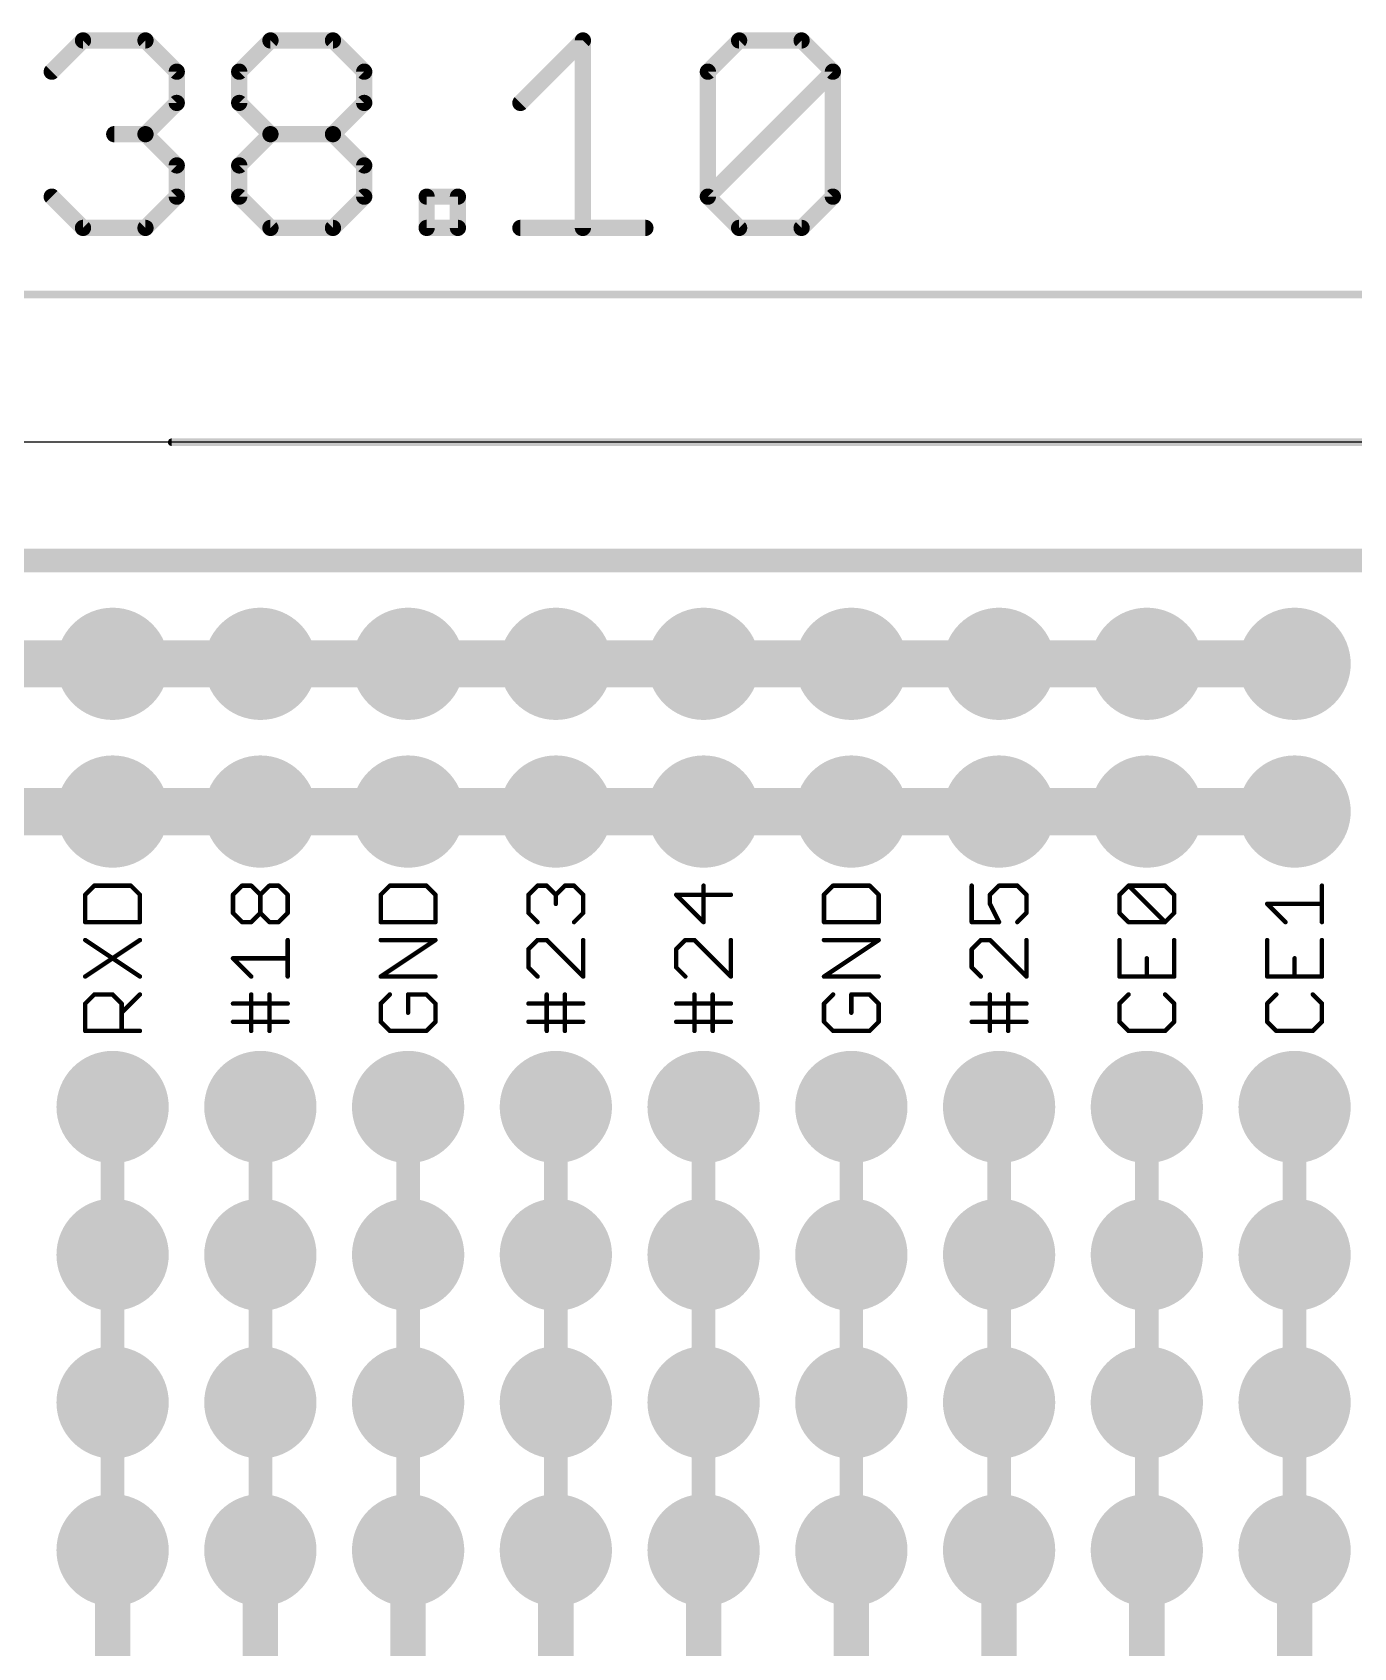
# Model space of a CAD drawing. Extents: x -31.7 to 31, y -33.5 to 32.4.
# Drawn here: x -6.46 to 16.26, y 4.67 to 32.45 of the extents above; entities that cross this region are included whole.
import ezdxf

# ---------------------------------------------------------------- set-up
doc = ezdxf.new("R2010")
doc.units = 0
for name, color, linetype in [('113', 5, 'CONTINUOUS'), ('16', 132, 'CONTINUOUS'), ('18', 110, 'CONTINUOUS'), ('20', 53, 'CONTINUOUS'), ('21', 253, 'CONTINUOUS'), ('51', 253, 'CONTINUOUS')]:
    doc.layers.add(name, color=color, linetype=linetype)

# ---------------------------------------------------------------- blocks, each defined once
blk = doc.blocks.new('ROUNDV')
at = {"const_width": 0.5}
blk.add_lwpolyline([(0, -0.25, 1), (0, 0.25, 1), (0, -0.25)], format="xyb", dxfattribs=at)

msp = doc.modelspace()

# ---------------------------------------------------------------- linework, layer by layer
at = {"layer": '113', "const_width": 0.4064}
msp.add_lwpolyline([(-19.05, 23.368), (18.796, 23.368)], dxfattribs=at)
at = {"layer": '16'}
for points, const_width in [([(-5.08, 21.59), (-7.62, 21.59)], 0.8128), ([(-2.54, 21.59), (-5.08, 21.59)], 0.8128), ([(0, 21.59), (-2.54, 21.59)], 0.8128), ([(2.54, 21.59), (0, 21.59)], 0.8128), ([(5.08, 21.59), (2.54, 21.59)], 0.8128), ([(7.62, 21.59), (5.08, 21.59)], 0.8128), ([(7.62, 21.59), (10.16, 21.59)], 0.8128), ([(12.7, 21.59), (10.16, 21.59)], 0.8128), ([(15.24, 21.59), (12.7, 21.59)], 0.8128), ([(-5.08, 19.05), (-7.62, 19.05)], 0.8128), ([(-2.54, 19.05), (-5.08, 19.05)], 0.8128), ([(0, 19.05), (-2.54, 19.05)], 0.8128), ([(2.54, 19.05), (0, 19.05)], 0.8128), ([(5.08, 19.05), (2.54, 19.05)], 0.8128), ([(7.62, 19.05), (5.08, 19.05)], 0.8128), ([(7.62, 19.05), (10.16, 19.05)], 0.8128), ([(12.7, 19.05), (10.16, 19.05)], 0.8128), ([(15.24, 19.05), (12.7, 19.05)], 0.8128), ([(-5.08, 13.97), (-5.08, 11.43)], 0.4064), ([(-2.54, 13.97), (-2.54, 11.43)], 0.4064), ([(0, 13.97), (0, 11.43)], 0.4064), ([(2.54, 13.97), (2.54, 11.43)], 0.4064), ([(5.08, 13.97), (5.08, 11.43)], 0.4064), ([(7.62, 13.97), (7.62, 11.43)], 0.4064), ([(10.16, 13.97), (10.16, 11.43)], 0.4064), ([(12.7, 13.97), (12.7, 11.43)], 0.4064), ([(15.24, 13.97), (15.24, 11.43)], 0.4064), ([(-5.08, 11.43), (-5.08, 8.89)], 0.4064), ([(-2.54, 11.43), (-2.54, 8.89)], 0.4064), ([(0, 11.43), (0, 8.89)], 0.4064), ([(2.54, 11.43), (2.54, 8.89)], 0.4064), ([(5.08, 11.43), (5.08, 8.89)], 0.4064), ([(7.62, 11.43), (7.62, 8.89)], 0.4064), ([(10.16, 11.43), (10.16, 8.89)], 0.4064), ([(12.7, 11.43), (12.7, 8.89)], 0.4064), ([(15.24, 11.43), (15.24, 8.89)], 0.4064), ([(-5.08, 8.89), (-5.08, 6.35)], 0.4064), ([(-2.54, 8.89), (-2.54, 6.35)], 0.4064), ([(0, 8.89), (0, 6.35)], 0.4064), ([(2.54, 8.89), (2.54, 6.35)], 0.4064), ([(5.08, 8.89), (5.08, 6.35)], 0.4064), ([(7.62, 8.89), (7.62, 6.35)], 0.4064), ([(10.16, 8.89), (10.16, 6.35)], 0.4064), ([(12.7, 8.89), (12.7, 6.35)], 0.4064), ([(15.24, 8.89), (15.24, 6.35)], 0.4064), ([(-5.08, 1.27), (-5.08, 6.35)], 0.6096), ([(-2.54, 1.27), (-2.54, 6.35)], 0.6096), ([(0, 1.27), (0, 6.35)], 0.6096), ([(2.54, 1.27), (2.54, 6.35)], 0.6096), ([(5.08, 1.27), (5.08, 6.35)], 0.6096), ([(7.62, 1.27), (7.62, 6.35)], 0.6096), ([(10.16, 6.35), (10.16, 1.27)], 0.6096), ([(12.7, 1.27), (12.7, 6.35)], 0.6096), ([(15.24, 6.35), (15.24, 1.27)], 0.6096)]:
    msp.add_lwpolyline(points, dxfattribs=dict(at, const_width=const_width))
for points, const_width in [([(-5.08, 21.7932, 1), (-5.08, 21.3868)], 0.4064), ([(-5.08, 21.3868, 1), (-5.08, 21.7932)], 0.4064), ([(-2.54, 21.7932, 1), (-2.54, 21.3868)], 0.4064), ([(-2.54, 21.3868, 1), (-2.54, 21.7932)], 0.4064), ([(0, 21.7932, 1), (0, 21.3868)], 0.4064), ([(0, 21.3868, 1), (0, 21.7932)], 0.4064), ([(2.54, 21.7932, 1), (2.54, 21.3868)], 0.4064), ([(2.54, 21.3868, 1), (2.54, 21.7932)], 0.4064), ([(5.08, 21.7932, 1), (5.08, 21.3868)], 0.4064), ([(5.08, 21.3868, 1), (5.08, 21.7932)], 0.4064), ([(7.62, 21.7932, 1), (7.62, 21.3868)], 0.4064), ([(7.62, 21.3868, 1), (7.62, 21.7932)], 0.4064), ([(10.16, 21.7932, 1), (10.16, 21.3868)], 0.4064), ([(10.16, 21.3868, 1), (10.16, 21.7932)], 0.4064), ([(12.7, 21.7932, 1), (12.7, 21.3868)], 0.4064), ([(12.7, 21.3868, 1), (12.7, 21.7932)], 0.4064), ([(15.24, 21.3868, 1), (15.24, 21.7932)], 0.4064), ([(-5.08, 19.2532, 1), (-5.08, 18.8468)], 0.4064), ([(-5.08, 18.8468, 1), (-5.08, 19.2532)], 0.4064), ([(-2.54, 19.2532, 1), (-2.54, 18.8468)], 0.4064), ([(-2.54, 18.8468, 1), (-2.54, 19.2532)], 0.4064), ([(0, 19.2532, 1), (0, 18.8468)], 0.4064), ([(0, 18.8468, 1), (0, 19.2532)], 0.4064), ([(2.54, 19.2532, 1), (2.54, 18.8468)], 0.4064), ([(2.54, 18.8468, 1), (2.54, 19.2532)], 0.4064), ([(5.08, 19.2532, 1), (5.08, 18.8468)], 0.4064), ([(5.08, 18.8468, 1), (5.08, 19.2532)], 0.4064), ([(7.62, 19.2532, 1), (7.62, 18.8468)], 0.4064), ([(7.62, 18.8468, 1), (7.62, 19.2532)], 0.4064), ([(10.16, 19.2532, 1), (10.16, 18.8468)], 0.4064), ([(10.16, 18.8468, 1), (10.16, 19.2532)], 0.4064), ([(12.7, 19.2532, 1), (12.7, 18.8468)], 0.4064), ([(12.7, 18.8468, 1), (12.7, 19.2532)], 0.4064), ([(15.24, 18.8468, 1), (15.24, 19.2532)], 0.4064), ([(-4.9784, 13.97, 1), (-5.1816, 13.97)], 0.2032), ([(-2.4384, 13.97, 1), (-2.6416, 13.97)], 0.2032), ([(0.1016, 13.97, 1), (-0.1016, 13.97)], 0.2032), ([(2.6416, 13.97, 1), (2.4384, 13.97)], 0.2032), ([(5.1816, 13.97, 1), (4.9784, 13.97)], 0.2032), ([(7.7216, 13.97, 1), (7.5184, 13.97)], 0.2032), ([(10.2616, 13.97, 1), (10.0584, 13.97)], 0.2032), ([(12.8016, 13.97, 1), (12.5984, 13.97)], 0.2032), ([(15.3416, 13.97, 1), (15.1384, 13.97)], 0.2032), ([(-4.9784, 11.43, 1), (-5.1816, 11.43)], 0.2032), ([(-5.1816, 11.43, 1), (-4.9784, 11.43)], 0.2032), ([(-2.4384, 11.43, 1), (-2.6416, 11.43)], 0.2032), ([(-2.6416, 11.43, 1), (-2.4384, 11.43)], 0.2032), ([(0.1016, 11.43, 1), (-0.1016, 11.43)], 0.2032), ([(-0.1016, 11.43, 1), (0.1016, 11.43)], 0.2032), ([(2.6416, 11.43, 1), (2.4384, 11.43)], 0.2032), ([(2.4384, 11.43, 1), (2.6416, 11.43)], 0.2032), ([(5.1816, 11.43, 1), (4.9784, 11.43)], 0.2032), ([(4.9784, 11.43, 1), (5.1816, 11.43)], 0.2032), ([(7.7216, 11.43, 1), (7.5184, 11.43)], 0.2032), ([(7.5184, 11.43, 1), (7.7216, 11.43)], 0.2032), ([(10.2616, 11.43, 1), (10.0584, 11.43)], 0.2032), ([(10.0584, 11.43, 1), (10.2616, 11.43)], 0.2032), ([(12.8016, 11.43, 1), (12.5984, 11.43)], 0.2032), ([(12.5984, 11.43, 1), (12.8016, 11.43)], 0.2032), ([(15.3416, 11.43, 1), (15.1384, 11.43)], 0.2032), ([(15.1384, 11.43, 1), (15.3416, 11.43)], 0.2032), ([(-4.9784, 8.89, 1), (-5.1816, 8.89)], 0.2032), ([(-5.1816, 8.89, 1), (-4.9784, 8.89)], 0.2032), ([(-2.4384, 8.89, 1), (-2.6416, 8.89)], 0.2032), ([(-2.6416, 8.89, 1), (-2.4384, 8.89)], 0.2032), ([(0.1016, 8.89, 1), (-0.1016, 8.89)], 0.2032), ([(-0.1016, 8.89, 1), (0.1016, 8.89)], 0.2032), ([(2.6416, 8.89, 1), (2.4384, 8.89)], 0.2032), ([(2.4384, 8.89, 1), (2.6416, 8.89)], 0.2032), ([(5.1816, 8.89, 1), (4.9784, 8.89)], 0.2032), ([(4.9784, 8.89, 1), (5.1816, 8.89)], 0.2032), ([(7.7216, 8.89, 1), (7.5184, 8.89)], 0.2032), ([(7.5184, 8.89, 1), (7.7216, 8.89)], 0.2032), ([(10.2616, 8.89, 1), (10.0584, 8.89)], 0.2032), ([(10.0584, 8.89, 1), (10.2616, 8.89)], 0.2032), ([(12.8016, 8.89, 1), (12.5984, 8.89)], 0.2032), ([(12.5984, 8.89, 1), (12.8016, 8.89)], 0.2032), ([(15.3416, 8.89, 1), (15.1384, 8.89)], 0.2032), ([(15.1384, 8.89, 1), (15.3416, 8.89)], 0.2032), ([(-4.9276, 6.35, 1), (-5.2324, 6.35)], 0.3048), ([(-5.1816, 6.35, 1), (-4.9784, 6.35)], 0.2032), ([(-2.3876, 6.35, 1), (-2.6924, 6.35)], 0.3048), ([(-2.6416, 6.35, 1), (-2.4384, 6.35)], 0.2032), ([(0.1524, 6.35, 1), (-0.1524, 6.35)], 0.3048), ([(-0.1016, 6.35, 1), (0.1016, 6.35)], 0.2032), ([(2.6924, 6.35, 1), (2.3876, 6.35)], 0.3048), ([(2.4384, 6.35, 1), (2.6416, 6.35)], 0.2032), ([(5.2324, 6.35, 1), (4.9276, 6.35)], 0.3048), ([(4.9784, 6.35, 1), (5.1816, 6.35)], 0.2032), ([(7.7724, 6.35, 1), (7.4676, 6.35)], 0.3048), ([(7.5184, 6.35, 1), (7.7216, 6.35)], 0.2032), ([(10.3124, 6.35, 1), (10.0076, 6.35)], 0.3048), ([(10.0584, 6.35, 1), (10.2616, 6.35)], 0.2032), ([(12.8524, 6.35, 1), (12.5476, 6.35)], 0.3048), ([(12.5984, 6.35, 1), (12.8016, 6.35)], 0.2032), ([(15.3924, 6.35, 1), (15.0876, 6.35)], 0.3048), ([(15.1384, 6.35, 1), (15.3416, 6.35)], 0.2032)]:
    msp.add_lwpolyline(points, format="xyb", dxfattribs=dict(at, const_width=const_width))
at = {"layer": '20'}
msp.add_line((20.32, 25.4), (-20.32, 25.4), dxfattribs=at)
at = {"layer": '21', "const_width": 0.0762}
for points in [[(-5.3939, 17.7762), (-5.5507, 17.6194)], [(-4.7669, 17.7762), (-5.3939, 17.7762)], [(-4.6101, 17.6194), (-4.7669, 17.7762)], [(-3.0107, 17.6194), (-2.8539, 17.7762)], [(-2.8539, 17.7762), (-2.6972, 17.7762)], [(-2.6972, 17.7762), (-2.5404, 17.6194)], [(-2.5404, 17.6194), (-2.3836, 17.7762)], [(-2.3836, 17.7762), (-2.2269, 17.7762)], [(-2.2269, 17.7762), (-2.0701, 17.6194)], [(-0.3139, 17.7762), (-0.4707, 17.6194)], [(0.3131, 17.7762), (-0.3139, 17.7762)], [(0.4699, 17.6194), (0.3131, 17.7762)], [(2.0693, 17.6194), (2.2261, 17.7762)], [(2.2261, 17.7762), (2.3828, 17.7762)], [(2.3828, 17.7762), (2.5396, 17.6194)], [(2.5396, 17.6194), (2.6964, 17.7762)], [(2.6964, 17.7762), (2.8531, 17.7762)], [(2.8531, 17.7762), (3.0099, 17.6194)], [(5.0796, 17.1491), (5.0796, 17.7762)], [(7.3061, 17.7762), (7.1493, 17.6194)], [(7.9331, 17.7762), (7.3061, 17.7762)], [(8.0899, 17.6194), (7.9331, 17.7762)], [(9.6893, 17.7762), (9.6893, 17.1491)], [(10.0028, 17.6194), (10.1596, 17.7762)], [(10.1596, 17.7762), (10.4731, 17.7762)], [(10.4731, 17.7762), (10.6299, 17.6194)], [(12.2293, 17.6194), (12.3861, 17.7762)], [(12.3861, 17.7762), (13.0131, 17.7762)], [(13.0131, 17.1491), (12.3861, 17.7762)], [(13.0131, 17.7762), (13.1699, 17.6194)], [(15.7099, 17.1491), (15.7099, 17.7762)], [(-5.5507, 17.6194), (-5.5507, 17.1491)], [(-4.6101, 17.1491), (-4.6101, 17.6194)], [(-3.0107, 17.3059), (-3.0107, 17.6194)], [(-2.5404, 17.3059), (-2.5404, 17.6194)], [(-2.0701, 17.6194), (-2.0701, 17.3059)], [(-0.4707, 17.6194), (-0.4707, 17.1491)], [(0.4699, 17.1491), (0.4699, 17.6194)], [(2.0693, 17.3059), (2.0693, 17.6194)], [(2.5396, 17.6194), (2.5396, 17.4627)], [(3.0099, 17.6194), (3.0099, 17.3059)], [(5.5499, 17.6194), (4.6093, 17.6194)], [(4.6093, 17.6194), (5.0796, 17.1491)], [(7.1493, 17.6194), (7.1493, 17.1491)], [(8.0899, 17.1491), (8.0899, 17.6194)], [(10.0028, 17.4627), (10.0028, 17.6194)], [(10.1596, 17.1491), (10.0028, 17.4627)], [(10.6299, 17.6194), (10.6299, 17.3059)], [(12.2293, 17.3059), (12.2293, 17.6194)], [(13.1699, 17.6194), (13.1699, 17.3059)], [(15.0828, 17.1491), (14.7693, 17.4627)], [(14.7693, 17.4627), (15.7099, 17.4627)], [(-2.8539, 17.1491), (-3.0107, 17.3059)], [(-2.5404, 17.3059), (-2.6972, 17.1491)], [(-2.3836, 17.1491), (-2.5404, 17.3059)], [(-2.0701, 17.3059), (-2.2269, 17.1491)], [(2.2261, 17.1491), (2.0693, 17.3059)], [(3.0099, 17.3059), (2.8531, 17.1491)], [(10.6299, 17.3059), (10.4731, 17.1491)], [(12.3861, 17.1491), (12.2293, 17.3059)], [(13.1699, 17.3059), (13.0131, 17.1491)], [(-5.5507, 17.1491), (-4.6101, 17.1491)], [(-2.6972, 17.1491), (-2.8539, 17.1491)], [(-2.2269, 17.1491), (-2.3836, 17.1491)], [(-0.4707, 17.1491), (0.4699, 17.1491)], [(7.1493, 17.1491), (8.0899, 17.1491)], [(9.6893, 17.1491), (10.1596, 17.1491)], [(13.0131, 17.1491), (12.3861, 17.1491)], [(-5.5507, 16.2136), (-4.6101, 16.8407)], [(-5.5507, 16.8407), (-4.6101, 16.2136)], [(-2.0701, 16.2136), (-2.0701, 16.8407)], [(-0.4707, 16.2136), (0.4699, 16.8407)], [(0.4699, 16.8407), (-0.4707, 16.8407)], [(2.2261, 16.8407), (2.0693, 16.6839)], [(2.0693, 16.6839), (2.0693, 16.3704)], [(2.3828, 16.8407), (2.2261, 16.8407)], [(3.0099, 16.2136), (2.3828, 16.8407)], [(3.0099, 16.8407), (3.0099, 16.2136)], [(4.7661, 16.8407), (4.6093, 16.6839)], [(4.6093, 16.6839), (4.6093, 16.3704)], [(4.9228, 16.8407), (4.7661, 16.8407)], [(5.5499, 16.2136), (4.9228, 16.8407)], [(5.5499, 16.8407), (5.5499, 16.2136)], [(7.1493, 16.2136), (8.0899, 16.8407)], [(8.0899, 16.8407), (7.1493, 16.8407)], [(9.8461, 16.8407), (9.6893, 16.6839)], [(9.6893, 16.6839), (9.6893, 16.3704)], [(10.0028, 16.8407), (9.8461, 16.8407)], [(10.6299, 16.2136), (10.0028, 16.8407)], [(10.6299, 16.8407), (10.6299, 16.2136)], [(12.2293, 16.8407), (12.2293, 16.2136)], [(13.1699, 16.2136), (13.1699, 16.8407)], [(14.7693, 16.8407), (14.7693, 16.2136)], [(15.7099, 16.2136), (15.7099, 16.8407)], [(-2.6972, 16.2136), (-3.0107, 16.5272)], [(-3.0107, 16.5272), (-2.0701, 16.5272)], [(2.0693, 16.3704), (2.2261, 16.2136)], [(4.6093, 16.3704), (4.7661, 16.2136)], [(9.6893, 16.3704), (9.8461, 16.2136)], [(12.6996, 16.2136), (12.6996, 16.5272)], [(15.2396, 16.2136), (15.2396, 16.5272)], [(0.4699, 16.2136), (-0.4707, 16.2136)], [(8.0899, 16.2136), (7.1493, 16.2136)], [(12.2293, 16.2136), (13.1699, 16.2136)], [(14.7693, 16.2136), (15.7099, 16.2136)], [(-5.5507, 15.7484), (-5.3939, 15.9052)], [(-5.3939, 15.9052), (-5.0804, 15.9052)], [(-5.0804, 15.9052), (-4.9236, 15.7484)], [(-4.9236, 15.5916), (-4.6101, 15.9052)], [(-2.6972, 15.7484), (-2.6972, 15.9052)], [(-2.3836, 15.2781), (-2.3836, 15.9052)], [(-0.3139, 15.9052), (-0.4707, 15.7484)], [(0.3131, 15.9052), (-0.0004, 15.9052)], [(-0.0004, 15.9052), (-0.0004, 15.5916)], [(0.4699, 15.7484), (0.3131, 15.9052)], [(2.3828, 15.7484), (2.3828, 15.9052)], [(2.6964, 15.2781), (2.6964, 15.9052)], [(4.9228, 15.7484), (4.9228, 15.9052)], [(5.2364, 15.2781), (5.2364, 15.9052)], [(7.3061, 15.9052), (7.1493, 15.7484)], [(7.9331, 15.9052), (7.6196, 15.9052)], [(7.6196, 15.9052), (7.6196, 15.5916)], [(8.0899, 15.7484), (7.9331, 15.9052)], [(10.0028, 15.7484), (10.0028, 15.9052)], [(10.3164, 15.2781), (10.3164, 15.9052)], [(12.3861, 15.9052), (12.2293, 15.7484)], [(13.1699, 15.7484), (13.0131, 15.9052)], [(14.9261, 15.9052), (14.7693, 15.7484)], [(15.7099, 15.7484), (15.5531, 15.9052)], [(-5.5507, 15.2781), (-5.5507, 15.7484)], [(-4.9236, 15.7484), (-4.9236, 15.2781)], [(-3.0107, 15.7484), (-2.0701, 15.7484)], [(-2.6972, 15.2781), (-2.6972, 15.7484)], [(-0.4707, 15.7484), (-0.4707, 15.4349)], [(0.4699, 15.4349), (0.4699, 15.7484)], [(2.0693, 15.7484), (3.0099, 15.7484)], [(2.3828, 15.2781), (2.3828, 15.7484)], [(4.6093, 15.7484), (5.5499, 15.7484)], [(4.9228, 15.2781), (4.9228, 15.7484)], [(7.1493, 15.7484), (7.1493, 15.4349)], [(8.0899, 15.4349), (8.0899, 15.7484)], [(9.6893, 15.7484), (10.6299, 15.7484)], [(10.0028, 15.2781), (10.0028, 15.7484)], [(12.2293, 15.7484), (12.2293, 15.4349)], [(13.1699, 15.4349), (13.1699, 15.7484)], [(14.7693, 15.7484), (14.7693, 15.4349)], [(15.7099, 15.4349), (15.7099, 15.7484)], [(-4.6101, 15.2781), (-5.5507, 15.2781)], [(-2.0701, 15.4349), (-3.0107, 15.4349)], [(-0.4707, 15.4349), (-0.3139, 15.2781)], [(-0.3139, 15.2781), (0.3131, 15.2781)], [(0.3131, 15.2781), (0.4699, 15.4349)], [(3.0099, 15.4349), (2.0693, 15.4349)], [(5.5499, 15.4349), (4.6093, 15.4349)], [(7.1493, 15.4349), (7.3061, 15.2781)], [(7.3061, 15.2781), (7.9331, 15.2781)], [(7.9331, 15.2781), (8.0899, 15.4349)], [(10.6299, 15.4349), (9.6893, 15.4349)], [(12.2293, 15.4349), (12.3861, 15.2781)], [(12.3861, 15.2781), (13.0131, 15.2781)], [(13.0131, 15.2781), (13.1699, 15.4349)], [(14.7693, 15.4349), (14.9261, 15.2781)], [(14.9261, 15.2781), (15.5531, 15.2781)], [(15.5531, 15.2781), (15.7099, 15.4349)]]:
    msp.add_lwpolyline(points, dxfattribs=at)
at = {"layer": '21', "const_width": 0.0381}
for points in [[(-5.3939, 17.7953, 1), (-5.3939, 17.7572)], [(-5.3805, 17.7627, 1), (-5.4074, 17.7897)], [(-4.7534, 17.7897, 1), (-4.7803, 17.7627)], [(-4.7669, 17.7572, 1), (-4.7669, 17.7953)], [(-2.8539, 17.7953, 1), (-2.8539, 17.7572)], [(-2.8405, 17.7627, 1), (-2.8674, 17.7897)], [(-2.6837, 17.7897, 1), (-2.7106, 17.7627)], [(-2.6972, 17.7572, 1), (-2.6972, 17.7953)], [(-2.3836, 17.7953, 1), (-2.3836, 17.7572)], [(-2.3702, 17.7627, 1), (-2.3971, 17.7897)], [(-2.2134, 17.7897, 1), (-2.2403, 17.7627)], [(-2.2269, 17.7572, 1), (-2.2269, 17.7953)], [(-0.3139, 17.7953, 1), (-0.3139, 17.7572)], [(-0.3005, 17.7627, 1), (-0.3274, 17.7897)], [(0.3266, 17.7897, 1), (0.2997, 17.7627)], [(0.3131, 17.7572, 1), (0.3131, 17.7953)], [(2.2261, 17.7953, 1), (2.2261, 17.7572)], [(2.2395, 17.7627, 1), (2.2126, 17.7897)], [(2.3963, 17.7897, 1), (2.3694, 17.7627)], [(2.3828, 17.7572, 1), (2.3828, 17.7953)], [(2.6964, 17.7953, 1), (2.6964, 17.7572)], [(2.7098, 17.7627, 1), (2.6829, 17.7897)], [(2.8666, 17.7897, 1), (2.8397, 17.7627)], [(2.8531, 17.7572, 1), (2.8531, 17.7953)], [(5.0987, 17.7762, 1), (5.0606, 17.7762)], [(7.3061, 17.7953, 1), (7.3061, 17.7572)], [(7.3195, 17.7627, 1), (7.2926, 17.7897)], [(7.9466, 17.7897, 1), (7.9197, 17.7627)], [(7.9331, 17.7572, 1), (7.9331, 17.7953)], [(9.7083, 17.7762, 1), (9.6702, 17.7762)], [(10.1596, 17.7953, 1), (10.1596, 17.7572)], [(10.1731, 17.7627, 1), (10.1461, 17.7897)], [(10.4866, 17.7897, 1), (10.4597, 17.7627)], [(10.4731, 17.7572, 1), (10.4731, 17.7953)], [(12.3995, 17.7897, 1), (12.3726, 17.7627)], [(12.3861, 17.7953, 1), (12.3861, 17.7572)], [(12.3995, 17.7627, 1), (12.3726, 17.7897)], [(13.0266, 17.7897, 1), (12.9997, 17.7627)], [(13.0131, 17.7572, 1), (13.0131, 17.7953)], [(15.729, 17.7762, 1), (15.6909, 17.7762)], [(-5.5317, 17.6194, 1), (-5.5698, 17.6194)], [(-5.5642, 17.6329, 1), (-5.5372, 17.606)], [(-4.5911, 17.6194, 1), (-4.6292, 17.6194)], [(-4.6236, 17.606, 1), (-4.5966, 17.6329)], [(-2.9917, 17.6194, 1), (-3.0298, 17.6194)], [(-3.0242, 17.6329, 1), (-2.9972, 17.606)], [(-2.5213, 17.6194, 1), (-2.5595, 17.6194)], [(-2.5539, 17.6329, 1), (-2.5269, 17.606)], [(-2.5539, 17.606, 1), (-2.5269, 17.6329)], [(-2.0511, 17.6194, 1), (-2.0892, 17.6194)], [(-2.0836, 17.606, 1), (-2.0566, 17.6329)], [(-0.4517, 17.6194, 1), (-0.4898, 17.6194)], [(-0.4842, 17.6329, 1), (-0.4572, 17.606)], [(0.489, 17.6194, 1), (0.4509, 17.6194)], [(0.4564, 17.606, 1), (0.4834, 17.6329)], [(2.0883, 17.6194, 1), (2.0502, 17.6194)], [(2.0558, 17.6329, 1), (2.0828, 17.606)], [(2.5587, 17.6194, 1), (2.5206, 17.6194)], [(2.5261, 17.6329, 1), (2.5531, 17.606)], [(2.5261, 17.606, 1), (2.5531, 17.6329)], [(3.029, 17.6194, 1), (2.9909, 17.6194)], [(2.9964, 17.606, 1), (3.0234, 17.6329)], [(4.6093, 17.6385, 1), (4.6093, 17.6004)], [(4.6228, 17.6329, 1), (4.5958, 17.606)], [(5.5499, 17.6004, 1), (5.5499, 17.6385)], [(7.1683, 17.6194, 1), (7.1302, 17.6194)], [(7.1358, 17.6329, 1), (7.1628, 17.606)], [(8.109, 17.6194, 1), (8.0709, 17.6194)], [(8.0764, 17.606, 1), (8.1034, 17.6329)], [(10.0199, 17.4712, 1), (9.9858, 17.4542)], [(10.0219, 17.6194, 1), (9.9838, 17.6194)], [(9.9894, 17.6329, 1), (10.0163, 17.606)], [(10.649, 17.6194, 1), (10.6109, 17.6194)], [(10.6164, 17.606, 1), (10.6434, 17.6329)], [(12.2483, 17.6194, 1), (12.2102, 17.6194)], [(12.2158, 17.6329, 1), (12.2428, 17.606)], [(13.189, 17.6194, 1), (13.1509, 17.6194)], [(13.1564, 17.606, 1), (13.1834, 17.6329)], [(14.7828, 17.4761, 1), (14.7558, 17.4492)], [(14.7693, 17.4817, 1), (14.7693, 17.4436)], [(15.7099, 17.4436, 1), (15.7099, 17.4817)], [(-2.9972, 17.3194, 1), (-3.0242, 17.2924)], [(-3.0298, 17.3059, 1), (-2.9917, 17.3059)], [(-2.5269, 17.3194, 1), (-2.5539, 17.2924)], [(-2.5595, 17.3059, 1), (-2.5213, 17.3059)], [(-2.5269, 17.2924, 1), (-2.5539, 17.3194)], [(-2.0892, 17.3059, 1), (-2.0511, 17.3059)], [(-2.0566, 17.2924, 1), (-2.0836, 17.3194)], [(2.0502, 17.3059, 1), (2.0883, 17.3059)], [(2.0828, 17.3194, 1), (2.0558, 17.2924)], [(2.5206, 17.4627, 1), (2.5587, 17.4627)], [(2.9909, 17.3059, 1), (3.029, 17.3059)], [(3.0234, 17.2924, 1), (2.9964, 17.3194)], [(9.9838, 17.4627, 1), (10.0219, 17.4627)], [(10.6109, 17.3059, 1), (10.649, 17.3059)], [(10.6434, 17.2924, 1), (10.6164, 17.3194)], [(12.2428, 17.3194, 1), (12.2158, 17.2924)], [(12.2102, 17.3059, 1), (12.2483, 17.3059)], [(13.1509, 17.3059, 1), (13.189, 17.3059)], [(13.1834, 17.2924, 1), (13.1564, 17.3194)], [(-5.5507, 17.1682, 1), (-5.5507, 17.1301)], [(-5.5698, 17.1491, 1), (-5.5317, 17.1491)], [(-4.6292, 17.1491, 1), (-4.5911, 17.1491)], [(-4.6101, 17.1301, 1), (-4.6101, 17.1682)], [(-2.8539, 17.1682, 1), (-2.8539, 17.1301)], [(-2.8674, 17.1357, 1), (-2.8405, 17.1626)], [(-2.7106, 17.1626, 1), (-2.6837, 17.1357)], [(-2.6972, 17.1301, 1), (-2.6972, 17.1682)], [(-2.3836, 17.1682, 1), (-2.3836, 17.1301)], [(-2.3971, 17.1357, 1), (-2.3702, 17.1626)], [(-2.2403, 17.1626, 1), (-2.2134, 17.1357)], [(-2.2269, 17.1301, 1), (-2.2269, 17.1682)], [(-0.4898, 17.1491, 1), (-0.4517, 17.1491)], [(-0.4707, 17.1682, 1), (-0.4707, 17.1301)], [(0.4509, 17.1491, 1), (0.489, 17.1491)], [(0.4699, 17.1301, 1), (0.4699, 17.1682)], [(2.2126, 17.1357, 1), (2.2395, 17.1626)], [(2.8397, 17.1626, 1), (2.8666, 17.1357)], [(5.0606, 17.1491, 1), (5.0987, 17.1491)], [(5.0661, 17.1357, 1), (5.0931, 17.1626)], [(7.1493, 17.1682, 1), (7.1493, 17.1301)], [(7.1302, 17.1491, 1), (7.1683, 17.1491)], [(8.0709, 17.1491, 1), (8.109, 17.1491)], [(8.0899, 17.1301, 1), (8.0899, 17.1682)], [(9.6702, 17.1491, 1), (9.7083, 17.1491)], [(9.6893, 17.1682, 1), (9.6893, 17.1301)], [(10.1426, 17.1406, 1), (10.1766, 17.1577)], [(10.1596, 17.1301, 1), (10.1596, 17.1682)], [(10.4597, 17.1626, 1), (10.4866, 17.1357)], [(12.3861, 17.1682, 1), (12.3861, 17.1301)], [(12.3726, 17.1357, 1), (12.3995, 17.1626)], [(12.9997, 17.1626, 1), (13.0266, 17.1357)], [(12.9997, 17.1357, 1), (13.0266, 17.1626)], [(13.0131, 17.1301, 1), (13.0131, 17.1682)], [(15.0694, 17.1357, 1), (15.0963, 17.1626)], [(15.6909, 17.1491, 1), (15.729, 17.1491)], [(-5.5401, 16.8565, 1), (-5.5613, 16.8248)], [(-4.5995, 16.8248, 1), (-4.6207, 16.8565)], [(-2.0511, 16.8407, 1), (-2.0892, 16.8407)], [(-0.4707, 16.8597, 1), (-0.4707, 16.8216)], [(0.4805, 16.8248, 1), (0.4593, 16.8565)], [(0.4699, 16.8216, 1), (0.4699, 16.8597)], [(2.0883, 16.6839, 1), (2.0502, 16.6839)], [(2.0558, 16.6974, 1), (2.0828, 16.6704)], [(2.2261, 16.8597, 1), (2.2261, 16.8216)], [(2.2395, 16.8272, 1), (2.2126, 16.8542)], [(2.3963, 16.8542, 1), (2.3694, 16.8272)], [(2.3828, 16.8216, 1), (2.3828, 16.8597)], [(3.029, 16.8407, 1), (2.9909, 16.8407)], [(4.6283, 16.6839, 1), (4.5902, 16.6839)], [(4.5958, 16.6974, 1), (4.6228, 16.6704)], [(4.7661, 16.8597, 1), (4.7661, 16.8216)], [(4.7795, 16.8272, 1), (4.7526, 16.8542)], [(4.9363, 16.8542, 1), (4.9094, 16.8272)], [(4.9228, 16.8216, 1), (4.9228, 16.8597)], [(5.569, 16.8407, 1), (5.5309, 16.8407)], [(7.1493, 16.8597, 1), (7.1493, 16.8216)], [(8.1005, 16.8248, 1), (8.0793, 16.8565)], [(8.0899, 16.8216, 1), (8.0899, 16.8597)], [(9.7083, 16.6839, 1), (9.6702, 16.6839)], [(9.6758, 16.6974, 1), (9.7028, 16.6704)], [(9.8461, 16.8597, 1), (9.8461, 16.8216)], [(9.8595, 16.8272, 1), (9.8326, 16.8542)], [(10.0163, 16.8542, 1), (9.9894, 16.8272)], [(10.0028, 16.8216, 1), (10.0028, 16.8597)], [(10.649, 16.8407, 1), (10.6109, 16.8407)], [(12.2483, 16.8407, 1), (12.2102, 16.8407)], [(13.189, 16.8407, 1), (13.1509, 16.8407)], [(14.7883, 16.8407, 1), (14.7502, 16.8407)], [(15.729, 16.8407, 1), (15.6909, 16.8407)], [(-2.9972, 16.5406, 1), (-3.0242, 16.5137)], [(-3.0107, 16.5462, 1), (-3.0107, 16.5081)], [(-2.0701, 16.5081, 1), (-2.0701, 16.5462)], [(2.0502, 16.3704, 1), (2.0883, 16.3704)], [(2.0828, 16.3839, 1), (2.0558, 16.3569)], [(4.6228, 16.3839, 1), (4.5958, 16.3569)], [(4.5902, 16.3704, 1), (4.6283, 16.3704)], [(9.6702, 16.3704, 1), (9.7083, 16.3704)], [(9.7028, 16.3839, 1), (9.6758, 16.3569)], [(12.7187, 16.5272, 1), (12.6806, 16.5272)], [(15.2587, 16.5272, 1), (15.2206, 16.5272)], [(-5.5613, 16.2295, 1), (-5.5401, 16.1978)], [(-4.6207, 16.1978, 1), (-4.5995, 16.2295)], [(-2.7106, 16.2001, 1), (-2.6837, 16.2271)], [(-2.0892, 16.2136, 1), (-2.0511, 16.2136)], [(-0.4707, 16.2327, 1), (-0.4707, 16.1946)], [(-0.4813, 16.2295, 1), (-0.4601, 16.1978)], [(0.4699, 16.1946, 1), (0.4699, 16.2327)], [(2.2126, 16.2001, 1), (2.2395, 16.2271)], [(2.9909, 16.2136, 1), (3.029, 16.2136)], [(2.9964, 16.2001, 1), (3.0234, 16.2271)], [(4.7526, 16.2001, 1), (4.7795, 16.2271)], [(5.5309, 16.2136, 1), (5.569, 16.2136)], [(5.5364, 16.2001, 1), (5.5634, 16.2271)], [(7.1493, 16.2327, 1), (7.1493, 16.1946)], [(7.1387, 16.2295, 1), (7.1599, 16.1978)], [(8.0899, 16.1946, 1), (8.0899, 16.2327)], [(9.8326, 16.2001, 1), (9.8595, 16.2271)], [(10.6109, 16.2136, 1), (10.649, 16.2136)], [(10.6164, 16.2001, 1), (10.6434, 16.2271)], [(12.2293, 16.2327, 1), (12.2293, 16.1946)], [(12.2102, 16.2136, 1), (12.2483, 16.2136)], [(12.6806, 16.2136, 1), (12.7187, 16.2136)], [(13.1509, 16.2136, 1), (13.189, 16.2136)], [(13.1699, 16.1946, 1), (13.1699, 16.2327)], [(14.7502, 16.2136, 1), (14.7883, 16.2136)], [(14.7693, 16.2327, 1), (14.7693, 16.1946)], [(15.2206, 16.2136, 1), (15.2587, 16.2136)], [(15.6909, 16.2136, 1), (15.729, 16.2136)], [(15.7099, 16.1946, 1), (15.7099, 16.2327)], [(-5.3939, 15.9242, 1), (-5.3939, 15.8861)], [(-5.3805, 15.8917, 1), (-5.4074, 15.9186)], [(-5.0669, 15.9186, 1), (-5.0939, 15.8917)], [(-5.0804, 15.8861, 1), (-5.0804, 15.9242)], [(-4.5966, 15.8917, 1), (-4.6236, 15.9186)], [(-2.6781, 15.9052, 1), (-2.7162, 15.9052)], [(-2.3646, 15.9052, 1), (-2.4027, 15.9052)], [(-0.3005, 15.8917, 1), (-0.3274, 15.9186)], [(0.0186, 15.9052, 1), (-0.0195, 15.9052)], [(-0.0004, 15.9242, 1), (-0.0004, 15.8861)], [(0.3266, 15.9186, 1), (0.2997, 15.8917)], [(0.3131, 15.8861, 1), (0.3131, 15.9242)], [(2.4019, 15.9052, 1), (2.3638, 15.9052)], [(2.7154, 15.9052, 1), (2.6773, 15.9052)], [(4.9419, 15.9052, 1), (4.9038, 15.9052)], [(5.2554, 15.9052, 1), (5.2173, 15.9052)], [(7.3195, 15.8917, 1), (7.2926, 15.9186)], [(7.6196, 15.9242, 1), (7.6196, 15.8861)], [(7.6387, 15.9052, 1), (7.6006, 15.9052)], [(7.9466, 15.9186, 1), (7.9197, 15.8917)], [(7.9331, 15.8861, 1), (7.9331, 15.9242)], [(10.0219, 15.9052, 1), (9.9838, 15.9052)], [(10.3354, 15.9052, 1), (10.2973, 15.9052)], [(12.3995, 15.8917, 1), (12.3726, 15.9186)], [(13.0266, 15.9186, 1), (12.9997, 15.8917)], [(14.9395, 15.8917, 1), (14.9126, 15.9186)], [(15.5666, 15.9186, 1), (15.5397, 15.8917)], [(-5.5317, 15.7484, 1), (-5.5698, 15.7484)], [(-5.5642, 15.7619, 1), (-5.5372, 15.7349)], [(-4.9046, 15.7484, 1), (-4.9427, 15.7484)], [(-4.9371, 15.6051, 1), (-4.9102, 15.5782)], [(-4.9371, 15.7349, 1), (-4.9102, 15.7619)], [(-3.0107, 15.7675, 1), (-3.0107, 15.7294)], [(-2.6781, 15.7484, 1), (-2.7162, 15.7484)], [(-2.7162, 15.7484, 1), (-2.6781, 15.7484)], [(-2.0701, 15.7294, 1), (-2.0701, 15.7675)], [(-0.4517, 15.7484, 1), (-0.4898, 15.7484)], [(-0.4842, 15.7619, 1), (-0.4572, 15.7349)], [(-0.0195, 15.5916, 1), (0.0186, 15.5916)], [(0.489, 15.7484, 1), (0.4509, 15.7484)], [(0.4564, 15.7349, 1), (0.4834, 15.7619)], [(2.0693, 15.7675, 1), (2.0693, 15.7294)], [(2.4019, 15.7484, 1), (2.3638, 15.7484)], [(2.3638, 15.7484, 1), (2.4019, 15.7484)], [(3.0099, 15.7294, 1), (3.0099, 15.7675)], [(4.6093, 15.7675, 1), (4.6093, 15.7294)], [(4.9419, 15.7484, 1), (4.9038, 15.7484)], [(4.9038, 15.7484, 1), (4.9419, 15.7484)], [(5.5499, 15.7294, 1), (5.5499, 15.7675)], [(7.1683, 15.7484, 1), (7.1302, 15.7484)], [(7.1358, 15.7619, 1), (7.1628, 15.7349)], [(7.6006, 15.5916, 1), (7.6387, 15.5916)], [(8.109, 15.7484, 1), (8.0709, 15.7484)], [(8.0764, 15.7349, 1), (8.1034, 15.7619)], [(9.6893, 15.7675, 1), (9.6893, 15.7294)], [(10.0219, 15.7484, 1), (9.9838, 15.7484)], [(9.9838, 15.7484, 1), (10.0219, 15.7484)], [(10.6299, 15.7294, 1), (10.6299, 15.7675)], [(12.2483, 15.7484, 1), (12.2102, 15.7484)], [(12.2158, 15.7619, 1), (12.2428, 15.7349)], [(13.189, 15.7484, 1), (13.1509, 15.7484)], [(13.1564, 15.7349, 1), (13.1834, 15.7619)], [(14.7883, 15.7484, 1), (14.7502, 15.7484)], [(14.7558, 15.7619, 1), (14.7828, 15.7349)], [(15.729, 15.7484, 1), (15.6909, 15.7484)], [(15.6964, 15.7349, 1), (15.7234, 15.7619)], [(-5.5507, 15.2972, 1), (-5.5507, 15.2591)], [(-5.5698, 15.2781, 1), (-5.5317, 15.2781)], [(-4.9427, 15.2781, 1), (-4.9046, 15.2781)], [(-4.6101, 15.2591, 1), (-4.6101, 15.2972)], [(-3.0107, 15.4539, 1), (-3.0107, 15.4158)], [(-2.7162, 15.2781, 1), (-2.6781, 15.2781)], [(-2.4027, 15.2781, 1), (-2.3646, 15.2781)], [(-2.0701, 15.4158, 1), (-2.0701, 15.4539)], [(-0.4898, 15.4349, 1), (-0.4517, 15.4349)], [(-0.4572, 15.4483, 1), (-0.4842, 15.4214)], [(-0.3139, 15.2972, 1), (-0.3139, 15.2591)], [(-0.3274, 15.2646, 1), (-0.3005, 15.2916)], [(0.2997, 15.2916, 1), (0.3266, 15.2646)], [(0.3131, 15.2591, 1), (0.3131, 15.2972)], [(0.4509, 15.4349, 1), (0.489, 15.4349)], [(0.4834, 15.4214, 1), (0.4564, 15.4483)], [(2.0693, 15.4539, 1), (2.0693, 15.4158)], [(2.3638, 15.2781, 1), (2.4019, 15.2781)], [(2.6773, 15.2781, 1), (2.7154, 15.2781)], [(3.0099, 15.4158, 1), (3.0099, 15.4539)], [(4.6093, 15.4539, 1), (4.6093, 15.4158)], [(4.9038, 15.2781, 1), (4.9419, 15.2781)], [(5.2173, 15.2781, 1), (5.2554, 15.2781)], [(5.5499, 15.4158, 1), (5.5499, 15.4539)], [(7.1628, 15.4483, 1), (7.1358, 15.4214)], [(7.1302, 15.4349, 1), (7.1683, 15.4349)], [(7.3061, 15.2972, 1), (7.3061, 15.2591)], [(7.2926, 15.2646, 1), (7.3195, 15.2916)], [(7.9197, 15.2916, 1), (7.9466, 15.2646)], [(7.9331, 15.2591, 1), (7.9331, 15.2972)], [(8.0709, 15.4349, 1), (8.109, 15.4349)], [(8.1034, 15.4214, 1), (8.0764, 15.4483)], [(9.6893, 15.4539, 1), (9.6893, 15.4158)], [(9.9838, 15.2781, 1), (10.0219, 15.2781)], [(10.2973, 15.2781, 1), (10.3354, 15.2781)], [(10.6299, 15.4158, 1), (10.6299, 15.4539)], [(12.2428, 15.4483, 1), (12.2158, 15.4214)], [(12.2102, 15.4349, 1), (12.2483, 15.4349)], [(12.3861, 15.2972, 1), (12.3861, 15.2591)], [(12.3726, 15.2646, 1), (12.3995, 15.2916)], [(12.9997, 15.2916, 1), (13.0266, 15.2646)], [(13.0131, 15.2591, 1), (13.0131, 15.2972)], [(13.1509, 15.4349, 1), (13.189, 15.4349)], [(13.1834, 15.4214, 1), (13.1564, 15.4483)], [(14.7502, 15.4349, 1), (14.7883, 15.4349)], [(14.7828, 15.4483, 1), (14.7558, 15.4214)], [(14.9261, 15.2972, 1), (14.9261, 15.2591)], [(14.9126, 15.2646, 1), (14.9395, 15.2916)], [(15.5397, 15.2916, 1), (15.5666, 15.2646)], [(15.5531, 15.2591, 1), (15.5531, 15.2972)], [(15.6909, 15.4349, 1), (15.729, 15.4349)], [(15.7234, 15.4214, 1), (15.6964, 15.4483)]]:
    msp.add_lwpolyline(points, format="xyb", dxfattribs=at)
at = {"layer": '51'}
for points, const_width in [([(-6.1263, 31.7708), (-5.589, 32.3081)], 0.2794), ([(-5.589, 32.3081), (-4.5146, 32.3081)], 0.2794), ([(-4.5146, 32.3081), (-3.9774, 31.7708)], 0.2794), ([(-2.9035, 31.7708), (-2.3663, 32.3081)], 0.2794), ([(-2.3663, 32.3081), (-1.2918, 32.3081)], 0.2794), ([(-1.2918, 32.3081), (-0.7546, 31.7708)], 0.2794), ([(1.9306, 31.2336), (3.0051, 32.3081)], 0.2794), ([(3.0051, 32.3081), (3.0051, 29.0847)], 0.2794), ([(5.1534, 31.7708), (5.6906, 32.3081)], 0.2794), ([(5.6906, 32.3081), (6.765, 32.3081)], 0.2794), ([(6.765, 32.3081), (7.3023, 31.7708)], 0.2794), ([(-3.9774, 31.7708), (-3.9774, 31.2336)], 0.2794), ([(-2.9035, 31.2336), (-2.9035, 31.7708)], 0.2794), ([(-0.7546, 31.7708), (-0.7546, 31.2336)], 0.2794), ([(5.1534, 29.6219), (5.1534, 31.7708)], 0.2794), ([(5.1534, 29.6219), (7.3023, 31.7708)], 0.2794), ([(7.3023, 31.7708), (7.3023, 29.6219)], 0.2794), ([(-3.9774, 31.2336), (-4.5146, 30.6964)], 0.2794), ([(-2.3663, 30.6964), (-2.9035, 31.2336)], 0.2794), ([(-0.7546, 31.2336), (-1.2918, 30.6964)], 0.2794), ([(-4.5146, 30.6964), (-5.0518, 30.6964)], 0.2794), ([(-4.5146, 30.6964), (-3.9774, 30.1592)], 0.2794), ([(-2.9035, 30.1592), (-2.3663, 30.6964)], 0.2794), ([(-2.3663, 30.6964), (-1.2918, 30.6964)], 0.2794), ([(-1.2918, 30.6964), (-0.7546, 30.1592)], 0.2794), ([(-3.9774, 30.1592), (-3.9774, 29.6219)], 0.2794), ([(-2.9035, 29.6219), (-2.9035, 30.1592)], 0.2794), ([(-0.7546, 30.1592), (-0.7546, 29.6219)], 0.2794), ([(-5.589, 29.0847), (-6.1263, 29.6219)], 0.2794), ([(-3.9774, 29.6219), (-4.5146, 29.0847)], 0.2794), ([(-2.3663, 29.0847), (-2.9035, 29.6219)], 0.2794), ([(-0.7546, 29.6219), (-1.2918, 29.0847)], 0.2794), ([(0.3192, 29.0847), (0.3192, 29.6219)], 0.2794), ([(0.3192, 29.6219), (0.8565, 29.6219)], 0.2794), ([(0.8565, 29.6219), (0.8565, 29.0847)], 0.2794), ([(5.6906, 29.0847), (5.1534, 29.6219)], 0.2794), ([(7.3023, 29.6219), (6.765, 29.0847)], 0.2794), ([(-4.5146, 29.0847), (-5.589, 29.0847)], 0.2794), ([(-1.2918, 29.0847), (-2.3663, 29.0847)], 0.2794), ([(0.8565, 29.0847), (0.3192, 29.0847)], 0.2794), ([(1.9306, 29.0847), (4.0795, 29.0847)], 0.2794), ([(6.765, 29.0847), (5.6906, 29.0847)], 0.2794), ([(-18.985, 27.94), (18.985, 27.94)], 0.13), ([(-4.064, 25.4), (30.906, 25.4)], 0.13)]:
    msp.add_lwpolyline(points, dxfattribs=dict(at, const_width=const_width))
for points, const_width in [([(-5.589, 32.3779, 1), (-5.589, 32.2382)], 0.1397), ([(-5.5396, 32.2587, 1), (-5.6384, 32.3574)], 0.1397), ([(-4.4652, 32.3574, 1), (-4.564, 32.2587)], 0.1397), ([(-4.5146, 32.2382, 1), (-4.5146, 32.3779)], 0.1397), ([(-2.3663, 32.3779, 1), (-2.3663, 32.2382)], 0.1397), ([(-2.3169, 32.2587, 1), (-2.4157, 32.3574)], 0.1397), ([(-1.2424, 32.3574, 1), (-1.3412, 32.2587)], 0.1397), ([(-1.2918, 32.2382, 1), (-1.2918, 32.3779)], 0.1397), ([(3.0749, 32.3081, 1), (2.9352, 32.3081)], 0.1397), ([(3.0545, 32.2587, 1), (2.9557, 32.3574)], 0.1397), ([(5.6906, 32.3779, 1), (5.6906, 32.2382)], 0.1397), ([(5.74, 32.2587, 1), (5.6412, 32.3574)], 0.1397), ([(6.8144, 32.3574, 1), (6.7157, 32.2587)], 0.1397), ([(6.765, 32.2382, 1), (6.765, 32.3779)], 0.1397), ([(-6.1757, 31.8202, 1), (-6.0769, 31.7214)], 0.1397), ([(-3.9075, 31.7708, 1), (-4.0472, 31.7708)], 0.1397), ([(-4.0268, 31.7214, 1), (-3.928, 31.8202)], 0.1397), ([(-2.8337, 31.7708, 1), (-2.9734, 31.7708)], 0.1397), ([(-2.9529, 31.8202, 1), (-2.8541, 31.7214)], 0.1397), ([(-0.6848, 31.7708, 1), (-0.8245, 31.7708)], 0.1397), ([(-0.804, 31.7214, 1), (-0.7052, 31.8202)], 0.1397), ([(5.2232, 31.7708, 1), (5.0835, 31.7708)], 0.1397), ([(5.104, 31.8202, 1), (5.2028, 31.7214)], 0.1397), ([(7.3721, 31.7708, 1), (7.2324, 31.7708)], 0.1397), ([(7.3517, 31.7214, 1), (7.2529, 31.8202)], 0.1397), ([(7.2529, 31.7214, 1), (7.3517, 31.8202)], 0.1397), ([(-4.0472, 31.2336, 1), (-3.9075, 31.2336)], 0.1397), ([(-3.928, 31.1842, 1), (-4.0268, 31.283)], 0.1397), ([(-2.9734, 31.2336, 1), (-2.8337, 31.2336)], 0.1397), ([(-2.8541, 31.283, 1), (-2.9529, 31.1842)], 0.1397), ([(-0.8245, 31.2336, 1), (-0.6848, 31.2336)], 0.1397), ([(-0.7052, 31.1842, 1), (-0.804, 31.283)], 0.1397), ([(1.8812, 31.283, 1), (1.98, 31.1842)], 0.1397), ([(-5.0518, 30.7662, 1), (-5.0518, 30.6265)], 0.1397), ([(-4.4652, 30.7458, 1), (-4.564, 30.647)], 0.1397), ([(-4.5146, 30.6265, 1), (-4.5146, 30.7662)], 0.1397), ([(-2.3663, 30.7662, 1), (-2.3663, 30.6265)], 0.1397), ([(-2.3169, 30.647, 1), (-2.4157, 30.7458)], 0.1397), ([(-1.2424, 30.7458, 1), (-1.3412, 30.647)], 0.1397), ([(-1.2918, 30.6265, 1), (-1.2918, 30.7662)], 0.1397), ([(-4.564, 30.7458, 1), (-4.4652, 30.647)], 0.1397), ([(-2.4157, 30.647, 1), (-2.3169, 30.7458)], 0.1397), ([(-1.3412, 30.7458, 1), (-1.2424, 30.647)], 0.1397), ([(-3.9075, 30.1592, 1), (-4.0472, 30.1592)], 0.1397), ([(-4.0268, 30.1098, 1), (-3.928, 30.2085)], 0.1397), ([(-2.8337, 30.1592, 1), (-2.9734, 30.1592)], 0.1397), ([(-2.9529, 30.2085, 1), (-2.8541, 30.1098)], 0.1397), ([(-0.6848, 30.1592, 1), (-0.8245, 30.1592)], 0.1397), ([(-0.804, 30.1098, 1), (-0.7052, 30.2085)], 0.1397), ([(-6.0769, 29.6713, 1), (-6.1757, 29.5725)], 0.1397), ([(-3.928, 29.5725, 1), (-4.0268, 29.6713)], 0.1397), ([(-2.8541, 29.6713, 1), (-2.9529, 29.5725)], 0.1397), ([(-0.7052, 29.5725, 1), (-0.804, 29.6713)], 0.1397), ([(0.3192, 29.6918, 1), (0.3192, 29.5521)], 0.1397), ([(0.3891, 29.6219, 1), (0.2494, 29.6219)], 0.1397), ([(0.9263, 29.6219, 1), (0.7866, 29.6219)], 0.1397), ([(0.8565, 29.5521, 1), (0.8565, 29.6918)], 0.1397), ([(5.2028, 29.6713, 1), (5.104, 29.5725)], 0.1397), ([(5.104, 29.6713, 1), (5.2028, 29.5725)], 0.1397), ([(7.3517, 29.5725, 1), (7.2529, 29.6713)], 0.1397), ([(-4.0472, 29.6219, 1), (-3.9075, 29.6219)], 0.1397), ([(-2.9734, 29.6219, 1), (-2.8337, 29.6219)], 0.1397), ([(-0.8245, 29.6219, 1), (-0.6848, 29.6219)], 0.1397), ([(5.0835, 29.6219, 1), (5.2232, 29.6219)], 0.1397), ([(7.2324, 29.6219, 1), (7.3721, 29.6219)], 0.1397), ([(-5.589, 29.1546, 1), (-5.589, 29.0149)], 0.1397), ([(-5.6384, 29.0353, 1), (-5.5396, 29.1341)], 0.1397), ([(-4.564, 29.1341, 1), (-4.4652, 29.0353)], 0.1397), ([(-4.5146, 29.0149, 1), (-4.5146, 29.1546)], 0.1397), ([(-2.3663, 29.1546, 1), (-2.3663, 29.0149)], 0.1397), ([(-2.4157, 29.0353, 1), (-2.3169, 29.1341)], 0.1397), ([(-1.3412, 29.1341, 1), (-1.2424, 29.0353)], 0.1397), ([(-1.2918, 29.0149, 1), (-1.2918, 29.1546)], 0.1397), ([(0.3192, 29.1546, 1), (0.3192, 29.0149)], 0.1397), ([(0.8565, 29.0149, 1), (0.8565, 29.1546)], 0.1397), ([(1.9306, 29.1546, 1), (1.9306, 29.0149)], 0.1397), ([(4.0795, 29.0149, 1), (4.0795, 29.1546)], 0.1397), ([(5.6906, 29.1546, 1), (5.6906, 29.0149)], 0.1397), ([(5.6412, 29.0353, 1), (5.74, 29.1341)], 0.1397), ([(6.7157, 29.1341, 1), (6.8144, 29.0353)], 0.1397), ([(6.765, 29.0149, 1), (6.765, 29.1546)], 0.1397), ([(0.2494, 29.0847, 1), (0.3891, 29.0847)], 0.1397), ([(0.7866, 29.0847, 1), (0.9263, 29.0847)], 0.1397), ([(2.9352, 29.0847, 1), (3.0749, 29.0847)], 0.1397), ([(-4.064, 25.4325, 1), (-4.064, 25.3675)], 0.065)]:
    msp.add_lwpolyline(points, format="xyb", dxfattribs=dict(at, const_width=const_width))

# ---------------------------------------------------------------- block references
at = {"layer": '18', "xscale": 1.9304, "yscale": 1.9304}
for p in [(-5.08, 21.59), (-5.08, 21.59), (-2.54, 21.59), (-2.54, 21.59), (0, 21.59), (0, 21.59), (2.54, 21.59), (2.54, 21.59), (5.08, 21.59), (5.08, 21.59), (7.62, 21.59), (7.62, 21.59), (10.16, 21.59), (10.16, 21.59), (12.7, 21.59), (12.7, 21.59), (15.24, 21.59), (15.24, 21.59), (-5.08, 19.05), (-5.08, 19.05), (-2.54, 19.05), (-2.54, 19.05), (0, 19.05), (0, 19.05), (2.54, 19.05), (2.54, 19.05), (5.08, 19.05), (5.08, 19.05), (7.62, 19.05), (7.62, 19.05), (10.16, 19.05), (10.16, 19.05), (12.7, 19.05), (12.7, 19.05), (15.24, 19.05), (15.24, 19.05), (-5.08, 13.97), (-5.08, 13.97), (-2.54, 13.97), (-2.54, 13.97), (0, 13.97), (0, 13.97), (2.54, 13.97), (2.54, 13.97), (5.08, 13.97), (5.08, 13.97), (7.62, 13.97), (7.62, 13.97), (10.16, 13.97), (10.16, 13.97), (12.7, 13.97), (12.7, 13.97), (15.24, 13.97), (15.24, 13.97), (-5.08, 11.43), (-5.08, 11.43), (-2.54, 11.43), (-2.54, 11.43), (0, 11.43), (0, 11.43), (2.54, 11.43), (2.54, 11.43), (5.08, 11.43), (5.08, 11.43), (7.62, 11.43), (7.62, 11.43), (10.16, 11.43), (10.16, 11.43), (12.7, 11.43), (12.7, 11.43), (15.24, 11.43), (15.24, 11.43), (-5.08, 8.89), (-5.08, 8.89), (-2.54, 8.89), (-2.54, 8.89), (0, 8.89), (0, 8.89), (2.54, 8.89), (2.54, 8.89), (5.08, 8.89), (5.08, 8.89), (7.62, 8.89), (7.62, 8.89), (10.16, 8.89), (10.16, 8.89), (12.7, 8.89), (12.7, 8.89), (15.24, 8.89), (15.24, 8.89), (-5.08, 6.35), (-5.08, 6.35), (-2.54, 6.35), (-2.54, 6.35), (0, 6.35), (0, 6.35), (2.54, 6.35), (2.54, 6.35), (5.08, 6.35), (5.08, 6.35), (7.62, 6.35), (7.62, 6.35), (10.16, 6.35), (10.16, 6.35), (12.7, 6.35), (12.7, 6.35), (15.24, 6.35), (15.24, 6.35)]:
    msp.add_blockref('ROUNDV', p, dxfattribs=at)

doc.saveas('drawing.dxf')
